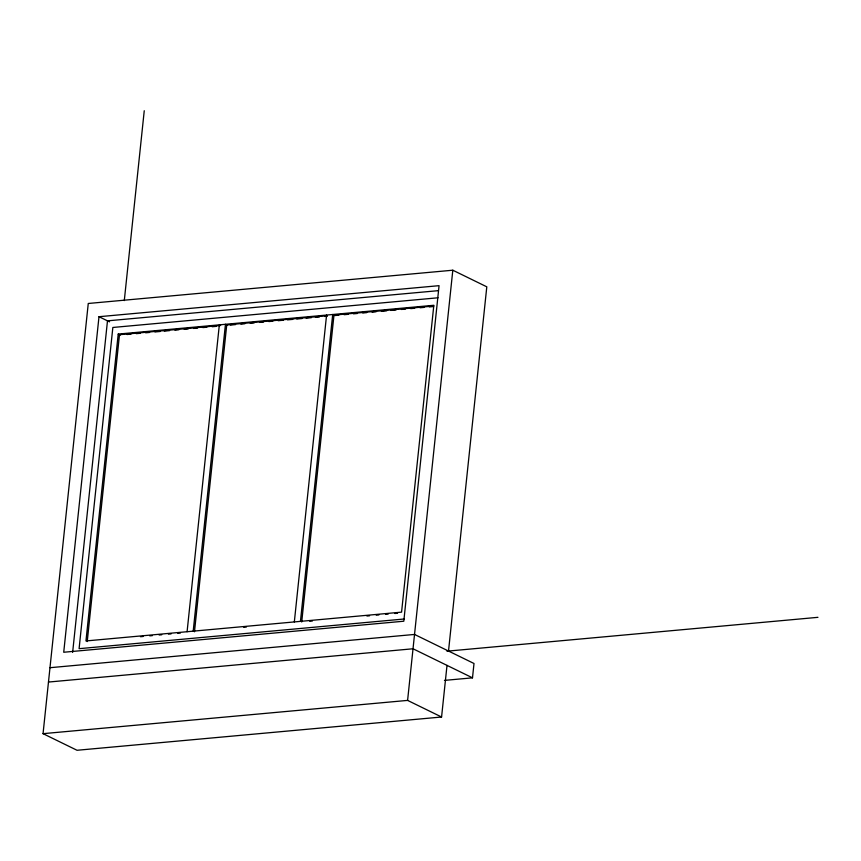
<?xml version="1.0" encoding="UTF-8"?>
<svg xmlns="http://www.w3.org/2000/svg" width="861" height="861" viewBox="0 0 861 861"><rect width="100%" height="100%" fill="white"/><g stroke="black" fill="none" stroke-linecap="round" stroke-linejoin="round"><path stroke-width="1.29" d="M447.01 665.381L441.575 717.009L77.038 750.275L43.05 733.669L88.263 303.481L452.811 270.214L486.799 286.821L448.516 651.045M98.993 316.708L63.725 652.251L403.798 621.212L439.067 285.669L98.993 316.708L109.541 321.853M72.636 652.39L107.485 320.852L438.195 290.674M118.215 334.079L85.96 640.95L401.57 612.139L433.826 305.278L118.215 334.079L120.336 335.112M87.23 641.574L119.485 334.703L220.61 325.469M124.296 300.586L144.25 110.725M187.085 631.716L219.34 324.845M193.198 631.156L225.453 324.296L227.584 325.329M194.478 631.78L226.734 324.909L326.523 315.804M294.333 621.933L326.577 315.061M300.446 621.373L332.701 314.502L334.821 315.546L338.814 315.18M301.716 621.997L333.971 315.126L433.772 306.021M441.575 717.009L407.597 700.402L452.811 270.214M444.448 680.394L472.495 677.833L474.002 663.497L414.528 634.439L49.981 667.705M438.023 297.788L112.845 327.471L79.094 648.677L404.261 618.994M126.987 334.509L130.98 334.143M136.307 333.659L140.3 333.293M145.617 332.809L149.61 332.443M154.937 331.959L160.254 331.474M164.247 331.108L169.574 330.624M174.891 330.14L178.884 329.774M184.211 329.289L188.193 328.924M193.521 328.439L197.513 328.073M202.83 327.589L206.823 327.223M212.15 326.739L216.143 326.373M230.242 325.081L235.559 324.597M240.886 324.113L244.879 323.747M250.196 323.262L254.189 322.897M259.516 322.412L263.509 322.046M268.826 321.562L272.819 321.196M278.146 320.712L283.463 320.227M287.456 319.861L292.783 319.377M296.776 319.011L302.093 318.527M306.085 318.161L311.413 317.677M315.395 317.311L319.388 316.945M324.715 316.461L327.374 316.224M344.142 314.695L348.124 314.33M353.451 313.845L357.444 313.479M362.761 312.995L366.754 312.629M372.081 312.145L376.074 311.779M381.391 311.295L386.718 310.81M390.711 310.444L396.028 309.96M401.355 309.476L405.348 309.11M410.665 308.625L414.658 308.26M419.985 307.775L423.978 307.409M429.295 306.925L433.287 306.559M140.461 636.709L143.12 636.473M149.771 635.859L152.429 635.622M159.091 635.009L161.75 634.772M168.401 634.159L171.059 633.922M177.71 633.309L180.379 633.072M243.706 627.292L246.375 627.045M309.702 621.265L312.36 621.029M366.915 616.045L369.584 615.798M376.235 615.195L378.894 614.948M385.545 614.345L388.214 614.097M394.865 613.495L397.524 613.247M48.474 682.052L413.022 648.774L472.495 677.833M446.945 651.185L817.95 617.326M43.05 733.669L407.597 700.402"/></g></svg>
